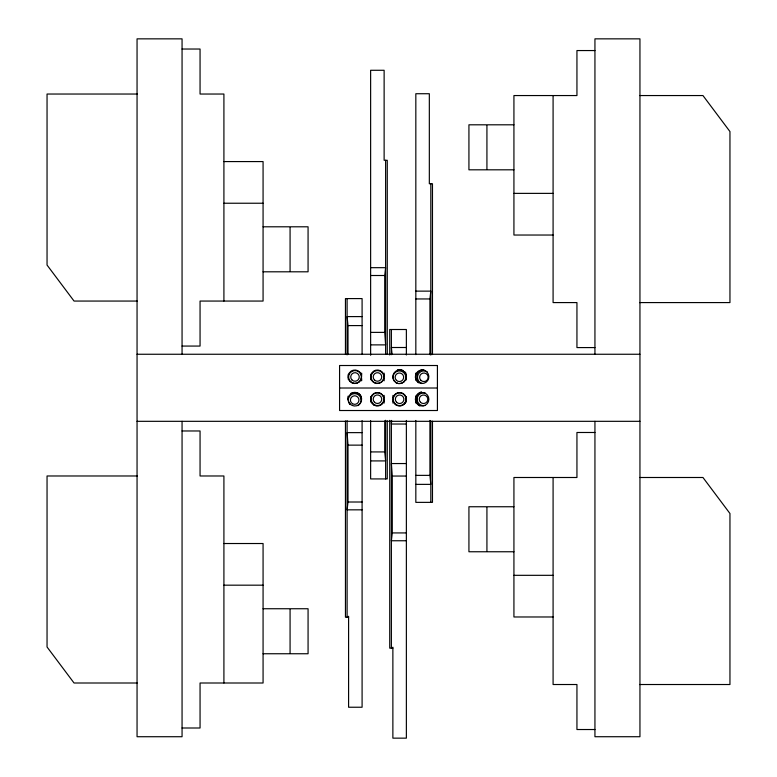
<?xml version="1.0" encoding="UTF-8"?>
<svg xmlns="http://www.w3.org/2000/svg" width="777" height="777" viewBox="0 0 777 777"><rect width="100%" height="100%" fill="white"/><g stroke="black" fill="none" stroke-linecap="round" stroke-linejoin="round"><path stroke-width="1.17" d="M391.627 420.58L391.385 424.019L406.371 424.019M362.092 432.634L347.105 432.634L347.999 445.134L347.999 502.01L347.105 509.838L362.092 509.838M370.629 344.881L385.615 344.881L384.722 332.381L384.722 275.505L385.615 267.677L370.629 267.677M406.371 463.548L391.385 463.548L392.278 476.048L392.278 532.925L391.385 540.753L406.371 540.753M429.924 354.623L429.924 298.951L430.817 291.132L415.831 291.132M404.39 404.04L405.468 402.641M182.061 49.029L200.058 49.029L200.058 94.036L223.912 94.036L223.912 301.058M594.939 50.554L576.942 50.554L576.942 95.552L513.927 95.552L513.927 235.033L553.088 235.033M137.461 94.036L47.047 94.036L47.047 265.054L74.048 301.058L137.16 301.058M639.84 95.552L702.952 95.552L729.953 131.556L729.953 302.583L639.539 302.583M513.927 124.806L468.929 124.806L468.929 169.813L513.927 169.813M223.912 161.577L263.073 161.577L263.073 301.058L200.058 301.058L200.058 346.066L182.061 346.066M513.927 193.376L553.088 193.376M223.912 203.234L263.073 203.234M263.073 226.797L308.071 226.797L308.071 271.804L263.073 271.804M370.629 275.505L384.722 275.505M415.831 298.951L429.924 298.951M362.092 316.598L347.105 316.598L347.999 325.592L347.999 354.244M347.999 325.592L362.092 325.592M370.629 332.381L384.722 332.381M406.371 347.504L391.385 347.504L392.055 354.254M594.939 347.581L576.942 347.581L576.942 302.583L553.088 302.583L553.088 95.552M137.053 354.254L639.947 354.254M339.578 388.014L437.422 388.014M137.053 421.319L639.947 421.319M182.061 430.973L200.058 430.973L200.058 475.98L223.912 475.98L223.912 683.002M594.939 432.488L576.942 432.488L576.942 477.496L513.927 477.496L513.927 616.977L553.088 616.977M347.999 445.134L362.092 445.134M370.629 451.923L384.722 451.923L385.615 460.916L370.629 460.916M415.831 475.369L429.924 475.369L430.817 484.372L415.831 484.372M137.461 475.98L47.047 475.98L47.047 646.998L74.048 683.002L137.16 683.002M392.278 476.048L406.371 476.048M639.84 477.496L702.952 477.496L729.953 513.5L729.953 684.518L639.539 684.518M347.999 502.01L362.092 502.01M513.927 506.75L468.929 506.75L468.929 551.757L513.927 551.757M392.278 532.925L406.371 532.925M223.912 543.521L263.073 543.521L263.073 683.002L200.058 683.002L200.058 728L182.061 728M513.927 575.32L553.088 575.32M223.912 585.178L263.073 585.178M263.073 608.741L308.071 608.741L308.071 653.748L263.073 653.748M348.591 617.229L345.454 617.229L345.454 420.959M392.871 648.144L389.733 648.144L389.733 420.367M594.939 729.525L576.942 729.525L576.942 684.518L553.088 684.518L553.088 477.496M594.939 354.254L594.939 38.85L639.947 38.85L639.947 736.722L594.939 736.722L594.939 421.319M486.926 125.573L486.926 169.046M486.926 507.517L486.926 550.99M432.468 354.565L432.468 183.741L429.331 183.741L429.331 93.726L415.831 93.726L415.831 354.623M432.468 421.202L432.468 502.369L415.831 502.369L415.831 420.464M430.817 183.741L430.817 355.06M430.817 421.017L430.817 502.369M429.924 420.464L429.924 475.369M415.831 373.125L415.831 380.312M415.831 395.882L415.831 403.069M406.371 354.972L406.371 329.506L389.733 329.506L389.733 354.943M406.284 396.513L406.284 402.01M406.371 420.454L406.371 738.15L392.871 738.15L392.871 647.202M406.06 374.533L406.06 380.031M392.958 395.415L392.958 397.61M392.958 400.913L392.958 403.108M391.385 329.506L391.385 354.681M391.385 420.425L391.385 648.144M387.267 354.137L387.267 160.285L384.129 160.285L384.129 70.28L370.629 70.28L370.629 355.235M387.267 420.765L387.267 478.923L370.629 478.923L370.629 420.716M385.615 160.285L385.615 354.467M385.615 420.279L385.615 478.923M384.722 420.881L384.722 451.923M384.129 373.115L384.129 375.31M384.129 378.613L384.129 380.808M384.129 395.367L384.129 397.571M384.129 400.864L384.129 403.069M370.804 374.213L370.804 379.71M370.804 396.474L370.804 401.971M362.092 354.37L362.092 298.591L345.454 298.591L345.454 354.322M362.092 420.658L362.092 707.235L348.591 707.235L348.591 616.287M361.664 373.115L361.664 375.31M361.664 378.613L361.664 380.808M361.344 396.221L361.344 399.514M348.329 374.213L348.329 379.71M348.018 396.221L348.018 399.514M347.105 298.591L347.105 354.846M347.105 420.658L347.105 617.229M290.074 227.564L290.074 271.037M290.074 609.508L290.074 652.981M182.061 354.254L182.061 38.85L137.053 38.85L137.053 736.722L182.061 736.722L182.061 421.319M418.453 382.721A7.692 7.692 0 0 1 417.23 381.128L417.23 373.426A7.692 7.692 0 0 1 423.892 369.58M422.232 383.469A6.41 6.41 0 0 1 417.968 374.825A6.41 6.41 0 0 1 427.097 371.727M419.677 405.924A7.692 7.692 0 0 1 416.86 403.108L416.86 395.415A7.692 7.692 0 0 1 421.532 391.831M425.184 405.458A6.41 6.41 0 0 1 417.113 399.261A6.41 6.41 0 0 1 425.184 393.065M397.406 369.842A7.692 7.692 0 0 1 403.244 370.61M404.836 371.833A7.692 7.692 0 0 1 406.06 373.426M350.835 393.405A7.692 7.692 0 0 1 360.12 394.629M350.145 404.603A6.41 6.41 0 0 1 350.553 395.153A6.41 6.41 0 0 1 359.936 396.387A6.41 6.41 0 0 1 357.886 405.623M394.842 381.536A6.75 6.75 0 0 1 396.241 370.911A6.75 6.75 0 0 1 406.138 375.009A6.75 6.75 0 0 1 399.621 383.508M397.873 383.284A6.75 6.75 0 0 1 396.241 382.605M437.422 365.511L339.578 365.511L339.578 410.518L437.422 410.518L437.422 365.511M351.787 382.517A6.41 6.41 0 0 0 361.412 376.962A6.41 6.41 0 0 0 351.787 371.406A6.41 6.41 0 0 0 351.787 382.517M351.971 379.982A4.274 4.274 0 0 0 359.129 378.069A4.274 4.274 0 0 0 353.894 372.834A4.274 4.274 0 0 0 351.971 379.982M420.872 380.303A4.274 4.274 0 0 0 428.02 378.389A4.274 4.274 0 0 0 422.785 373.145A4.274 4.274 0 0 0 420.872 380.303M420.503 402.282A4.274 4.274 0 0 0 427.651 400.369A4.274 4.274 0 0 0 422.416 395.134A4.274 4.274 0 0 0 420.503 402.282M374.261 382.517A6.41 6.41 0 0 0 383.877 376.962A6.41 6.41 0 0 0 374.261 371.406A6.41 6.41 0 0 0 374.261 382.517M374.446 379.982A4.274 4.274 0 0 0 381.594 378.069A4.274 4.274 0 0 0 376.359 372.834A4.274 4.274 0 0 0 374.446 379.982M374.261 404.768A6.41 6.41 0 0 0 383.877 399.223A6.41 6.41 0 0 0 374.261 393.667A6.41 6.41 0 0 0 374.261 404.768M374.446 402.243A4.274 4.274 0 0 0 381.594 400.32A4.274 4.274 0 0 0 376.359 395.085A4.274 4.274 0 0 0 374.446 402.243M396.192 382.828A6.41 6.41 0 0 0 405.808 377.282A6.41 6.41 0 0 0 396.192 371.727A6.41 6.41 0 0 0 396.192 382.828M396.377 380.303A4.274 4.274 0 0 0 403.525 378.389A4.274 4.274 0 0 0 398.29 373.145A4.274 4.274 0 0 0 396.377 380.303M352.544 403.768A4.274 4.274 0 0 0 358.955 400.068A4.274 4.274 0 0 0 352.544 396.367A4.274 4.274 0 0 0 352.544 403.768M418.745 405.108A6.75 6.75 0 0 0 428.875 399.261A6.75 6.75 0 0 0 418.745 393.415A6.75 6.75 0 0 0 418.745 405.108M417.346 381.536A6.75 6.75 0 0 0 428.642 378.506A6.75 6.75 0 0 0 420.376 370.24A6.75 6.75 0 0 0 417.346 381.536M396.241 405.108A6.75 6.75 0 0 0 406.371 399.261A6.75 6.75 0 0 0 396.241 393.415A6.75 6.75 0 0 0 396.241 405.108M374.009 405.108A6.75 6.75 0 0 0 384.129 399.261A6.75 6.75 0 0 0 374.009 393.415A6.75 6.75 0 0 0 374.009 405.108M350.106 381.536A6.75 6.75 0 0 0 361.402 378.506A6.75 6.75 0 0 0 353.137 370.24A6.75 6.75 0 0 0 350.106 381.536M372.61 381.536A6.75 6.75 0 0 0 383.906 378.506A6.75 6.75 0 0 0 375.631 370.24A6.75 6.75 0 0 0 372.61 381.536M350.106 404.04A6.75 6.75 0 0 0 361.402 401.01A6.75 6.75 0 0 0 353.137 392.744A6.75 6.75 0 0 0 350.106 404.04M395.085 403.797A6.41 6.41 0 0 0 405.817 400.922A6.41 6.41 0 0 0 397.96 393.065A6.41 6.41 0 0 0 395.085 403.797M396.591 402.282A4.274 4.274 0 0 0 403.749 400.369A4.274 4.274 0 0 0 398.514 395.134A4.274 4.274 0 0 0 396.591 402.282"/></g></svg>
